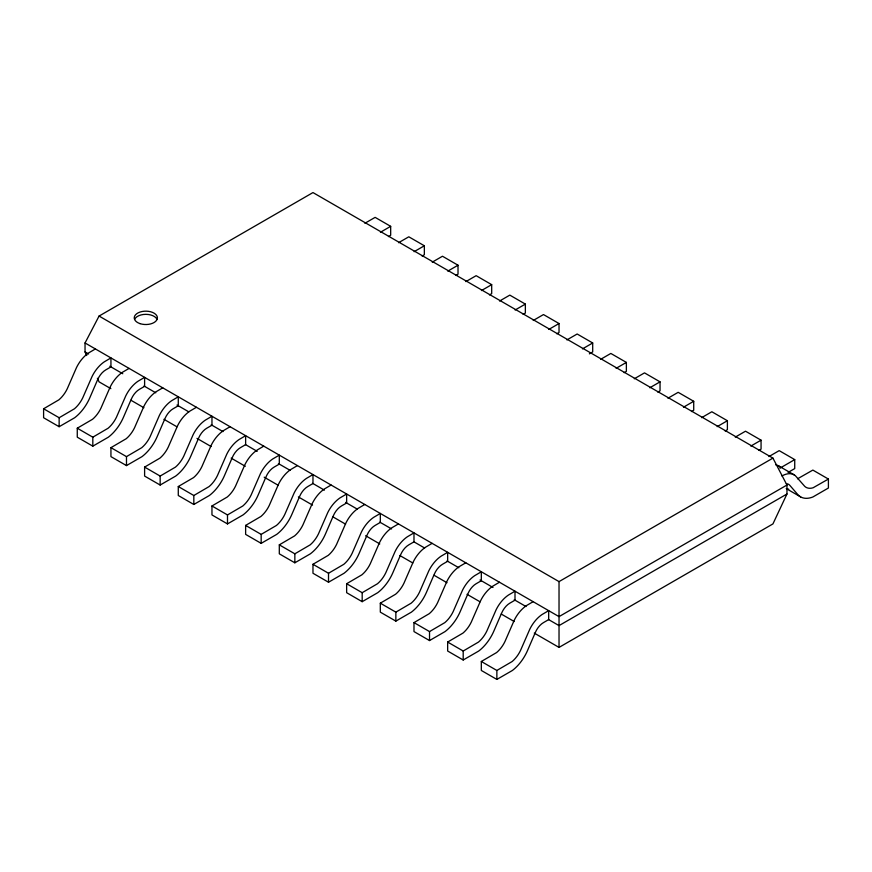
<?xml version="1.0" encoding="UTF-8"?>
<svg xmlns="http://www.w3.org/2000/svg" width="872" height="872" viewBox="0 0 872 872"><rect width="100%" height="100%" fill="white"/><g stroke="black" fill="none" stroke-linecap="round" stroke-linejoin="round"><path stroke-width="1.31" d="M86.72 355.536L85.042 351.95L85.042 342.969L99.07 316.056L312.972 192.57L772.93 458.116L786.958 485.039L786.958 494.01L772.93 523.919L559.028 647.406L534.264 633.105M95.397 348.953L88.791 352.833A24.678 14.246 -60 0 0 76.54 367.483L67.22 388.847A20.765 11.99 -60 0 1 58.904 399.823L43.6 408.772L43.6 417.743L59.143 426.713L74.676 417.743A31.763 18.334 -60 0 0 89.816 397.774L97.708 379.516A13.68 7.892 -60 0 1 105.763 369.892L110.94 366.905L110.94 357.923L104.335 361.804A24.678 14.246 -60 0 0 92.083 376.464L82.753 397.817A20.765 11.99 -60 0 1 74.436 408.794L59.143 417.743L43.6 408.772M364.899 223.276L375.134 217.368L390.678 226.339L390.678 235.309L388.454 236.585M129.078 368.398L122.462 372.268A24.678 14.246 -60 0 0 110.21 386.928L100.89 408.281A20.765 11.99 -60 0 1 92.574 419.258L77.27 428.207L77.27 437.188L92.814 446.159L108.357 437.188A31.763 18.334 -60 0 0 123.486 417.208L131.378 398.962A13.68 7.892 -60 0 1 139.433 389.326L144.61 386.34L144.61 377.369L138.005 381.238A24.678 14.246 -60 0 0 125.753 395.899L116.434 417.263A20.765 11.99 -60 0 1 108.106 428.239L92.814 437.188L77.27 428.207M380.432 232.246L390.678 226.339M398.569 242.71L408.805 236.803L424.348 245.773L424.348 254.744L422.124 256.03M162.748 387.833L156.132 391.713A24.678 14.246 -60 0 0 143.88 406.363L134.561 427.727A20.765 11.99 -60 0 1 126.244 438.703L110.94 447.652L110.94 456.623L126.484 465.594L142.027 456.623A31.763 18.334 -60 0 0 157.156 436.654L165.059 418.397A13.68 7.892 -60 0 1 173.103 408.772L178.28 405.785L178.28 396.804L171.675 400.684A24.678 14.246 -60 0 0 159.423 415.334L150.104 436.698A20.765 11.99 -60 0 1 141.776 447.674L126.484 456.623L110.94 447.652M414.113 251.681L424.348 245.773M432.24 262.156L442.475 256.237L458.018 265.219L458.018 274.19L455.794 275.465M196.418 407.279L189.813 411.148A24.678 14.246 -60 0 0 177.55 425.808L168.231 447.162A20.765 11.99 -60 0 1 159.914 458.138L144.61 467.087L144.61 476.068L160.154 485.039L175.697 476.068A31.763 18.334 -60 0 0 190.826 456.089L198.729 437.842A13.68 7.892 -60 0 1 206.773 428.207L211.961 425.22L211.961 416.249L205.345 420.119A24.678 14.246 -60 0 0 193.094 434.779L183.774 456.143A20.765 11.99 -60 0 1 175.457 467.12L160.154 476.068L144.61 467.087M447.783 271.127L458.018 265.219M465.91 281.591L476.145 275.683L491.688 284.654L491.688 293.624L489.465 294.91M230.088 426.713L223.483 430.594A24.678 14.246 -60 0 0 211.22 445.243L201.901 466.607A20.765 11.99 -60 0 1 193.584 477.584L178.28 486.532L178.28 495.503L193.824 504.474L209.367 495.503A31.763 18.334 -60 0 0 224.496 475.534L232.399 457.277A13.68 7.892 -60 0 1 240.443 447.652L245.632 444.655L245.632 435.684L239.015 439.564A24.678 14.246 -60 0 0 226.764 454.214L217.444 475.578A20.765 11.99 -60 0 1 209.127 486.554L193.824 495.503L178.28 486.532M481.453 290.561L491.688 284.654M499.58 301.036L509.815 295.118L525.358 304.099L525.358 313.07L523.135 314.345M263.758 446.159L257.153 450.028A24.678 14.246 -60 0 0 244.89 464.689L235.571 486.042A20.765 11.99 -60 0 1 227.254 497.018L211.961 505.967L211.961 514.938L227.494 523.919L243.037 514.938A31.763 18.334 -60 0 0 258.177 494.969L266.069 476.722A13.68 7.892 -60 0 1 274.124 467.087L279.302 464.1L279.302 455.13L272.685 458.999A24.678 14.246 -60 0 0 260.434 473.66L251.114 495.024A20.765 11.99 -60 0 1 242.798 506L227.494 514.938L211.961 505.967M515.123 310.007L525.358 304.099M533.25 320.471L543.485 314.563L559.028 323.534L559.028 332.505L556.805 333.791M297.428 465.594L290.823 469.474A24.678 14.246 -60 0 0 278.56 484.124L269.241 505.488A20.765 11.99 -60 0 1 260.924 516.464L245.632 525.413L245.632 534.383L261.164 543.354L276.707 534.383A31.763 18.334 -60 0 0 291.848 514.415L299.739 496.157A13.68 7.892 -60 0 1 307.794 486.532L312.972 483.535L312.972 474.564L306.366 478.445A24.678 14.246 -60 0 0 294.104 493.094L284.784 514.458A20.765 11.99 -60 0 1 276.468 525.435L261.164 534.383L245.632 525.413M548.793 329.442L559.028 323.534M566.92 339.917L577.155 333.998L592.698 342.979L592.698 351.95L589.374 353.868M331.098 485.039L324.493 488.909A24.678 14.246 -60 0 0 312.241 503.569L302.911 524.922A20.765 11.99 -60 0 1 294.594 535.899L279.302 544.847L279.302 553.818L294.845 562.8L310.377 553.818A31.763 18.334 -60 0 0 325.518 533.849L333.409 515.603A13.68 7.892 -60 0 1 341.464 505.967L346.642 502.981L346.642 494.01L340.036 497.879A24.678 14.246 -60 0 0 327.774 512.54L318.454 533.893A20.765 11.99 -60 0 1 310.138 544.88L294.845 553.818L279.302 544.847M582.463 348.887L592.698 342.979M600.59 359.351L610.836 353.443L626.369 362.414L626.369 371.385L624.156 372.671M364.769 504.474L358.163 508.354A24.678 14.246 -60 0 0 345.912 523.004L336.592 544.368A20.765 11.99 -60 0 1 328.264 555.344L312.972 564.293L312.972 573.264L328.515 582.234L344.048 573.264A31.763 18.334 -60 0 0 359.188 553.295L367.079 535.037A13.68 7.892 -60 0 1 375.134 525.413L380.312 522.415L380.312 513.445L373.707 517.325A24.678 14.246 -60 0 0 361.444 531.975L352.125 553.339A20.765 11.99 -60 0 1 343.808 564.315L328.515 573.264L312.972 564.293M616.133 368.322L626.369 362.414M634.271 378.797L644.506 372.878L660.039 381.849L660.039 390.83L657.826 392.106M398.439 523.919L391.833 527.789A24.678 14.246 -60 0 0 379.582 542.449L370.262 563.803A20.765 11.99 -60 0 1 361.945 574.779L346.642 583.728L346.642 592.698L362.185 601.68L377.718 592.698A31.763 18.334 -60 0 0 392.858 572.73L400.749 554.483A13.68 7.892 -60 0 1 408.805 544.847L413.982 541.861L413.982 532.89L407.377 536.76A24.678 14.246 -60 0 0 395.125 551.42L385.795 572.773A20.765 11.99 -60 0 1 377.478 583.75L362.185 592.698L346.642 583.728M649.803 387.768L660.039 381.849M667.941 398.232L678.176 392.324L693.72 401.294L693.72 410.265L691.496 411.551M432.12 543.354L425.503 547.235A24.678 14.246 -60 0 0 413.252 561.884L403.932 583.248A20.765 11.99 -60 0 1 395.615 594.224L380.312 603.173L380.312 612.144L395.855 621.115L411.399 612.144A31.763 18.334 -60 0 0 426.528 592.175L434.42 573.918A13.68 7.892 -60 0 1 442.475 564.293L447.652 561.296L447.652 552.325L441.047 556.205A24.678 14.246 -60 0 0 428.795 570.855L419.476 592.219A20.765 11.99 -60 0 1 411.148 603.195L395.855 612.144L380.312 603.173M683.474 407.202L693.72 401.294M701.611 417.677L711.846 411.758L727.39 420.729L727.39 429.711L725.166 430.986M465.79 562.8L459.173 566.669A24.678 14.246 -60 0 0 446.922 581.33L437.602 602.683A20.765 11.99 -60 0 1 429.286 613.659L413.982 622.608L413.982 631.579L429.525 640.56L445.069 631.579A31.763 18.334 -60 0 0 460.198 611.61L468.101 593.352A13.68 7.892 -60 0 1 476.145 583.728L481.322 580.741L481.322 571.77L474.717 575.64A24.678 14.246 -60 0 0 462.465 590.3L453.146 611.654A20.765 11.99 -60 0 1 444.818 622.63L429.525 631.579L413.982 622.608M717.155 426.648L727.39 420.729M735.281 437.112L745.516 431.204L761.06 440.175L761.06 449.145L758.836 450.432M499.46 582.234L492.844 586.115A24.678 14.246 -60 0 0 480.592 600.764L471.272 622.128A20.765 11.99 -60 0 1 462.956 633.105L447.652 642.054L447.652 651.024L463.196 659.995L478.739 651.024A31.763 18.334 -60 0 0 493.868 631.056L501.771 612.798A13.68 7.892 -60 0 1 509.815 603.173L515.003 600.176L515.003 591.205L508.387 595.086A24.678 14.246 -60 0 0 496.135 609.735L486.816 631.099A20.765 11.99 -60 0 1 478.499 642.075L463.196 651.024L447.652 642.054M750.825 446.083L761.06 440.175M768.951 456.557L779.187 450.639L794.73 459.609L794.73 468.591L788.07 472.428M99.07 316.056L559.028 581.613L772.93 458.116M533.13 601.68L526.525 605.549A24.678 14.246 -60 0 0 514.262 620.21L504.943 641.563A20.765 11.99 -60 0 1 496.626 652.539L481.322 661.488L481.322 670.459L496.866 679.43L512.409 670.459A31.763 18.334 -60 0 0 527.538 650.49L535.441 632.233A13.68 7.892 -60 0 1 543.485 622.608L548.673 619.621L548.673 610.651L542.057 614.52A24.678 14.246 -60 0 0 529.805 629.181L520.486 650.534A20.765 11.99 -60 0 1 512.169 661.51L496.866 670.459L481.322 661.488M779.939 468.155L794.73 459.609M786.958 485.039L559.028 616.624L85.042 342.969M786.958 494.01L559.028 625.606L548.423 619.48M786.348 483.72A13.68 7.892 -60 0 1 789.825 485.366L797.727 494.5A31.763 18.334 -60 0 0 812.857 496.996L828.4 488.026L828.4 479.055L813.096 487.775A20.765 11.99 -60 0 1 804.78 486.402L795.46 475.807A24.678 14.246 -60 0 0 783.209 475.295L781.933 475.97M797.564 478.793L812.857 470.084L828.4 479.055M778.99 466.117L794.534 475.087M786.239 488.582L800.67 496.92M85.042 351.95L88.573 353.988M109.807 366.24L122.767 373.728M144 385.98L155.783 392.792M177.005 405.044L188.799 411.846M211.198 424.784L222.992 431.596M245.392 444.524L257.185 451.336M278.408 463.588L290.202 470.39M312.601 483.328L324.395 490.14M345.617 502.392L357.411 509.194M379.81 522.132L391.604 528.933M414.004 541.872L424.62 547.998M447.02 560.936L458.814 567.737M480.036 579.989L492.996 587.477M514.229 599.729L526.012 606.541M110.864 388.661L99.07 381.86L97.392 378.263M130.92 400.237L143.891 407.725M163.936 419.301L176.918 426.79M196.963 438.365L211.111 446.54M231.167 458.116L245.315 466.291M264.183 477.18L278.342 485.355M298.388 496.931L312.536 505.095M332.592 516.671L345.563 524.159M365.608 535.735L379.767 543.91M399.812 555.486L412.783 562.974M434.016 575.237L446.987 582.725M467.043 594.301L480.014 601.789M501.237 614.041L514.218 621.529M780.669 467.588L779.917 466.825A24.678 14.246 -60 0 0 775.709 464.841M559.028 581.613L559.028 647.406M496.866 670.459L496.866 679.43M463.196 651.024L463.196 659.995M429.525 631.579L429.525 640.56M395.855 612.144L395.855 621.115M362.185 592.698L362.185 601.68M328.515 573.264L328.515 582.234M294.845 553.818L294.845 562.8M261.164 534.383L261.164 543.354M227.494 514.938L227.494 523.919M193.824 495.503L193.824 504.474M160.154 476.068L160.154 485.039M126.484 456.623L126.484 465.594M92.814 437.188L92.814 446.159M59.143 417.743L59.143 426.713M134.637 319.283A11.576 6.682 0 0 1 145.82 314.334A11.576 6.682 0 0 1 157.004 319.283M788.735 489.192A31.763 18.334 -60 0 1 787.471 488.909M140.032 323.632A11.576 6.682 0 0 0 157.396 317.844A11.576 6.682 0 0 0 140.032 312.056A11.576 6.682 0 0 0 140.032 323.632"/></g></svg>
